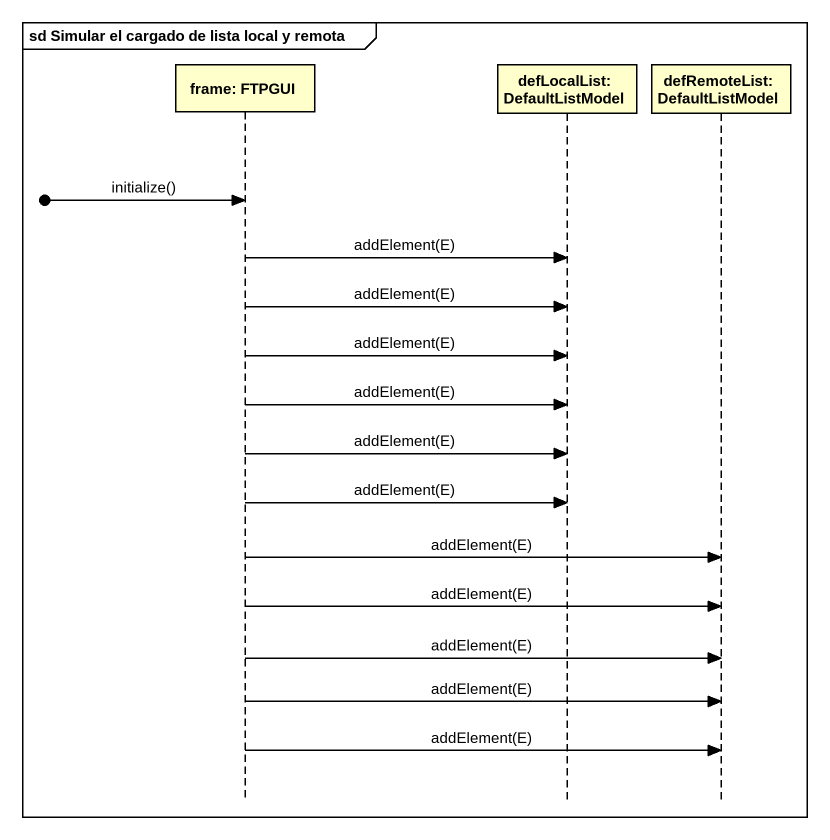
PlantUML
@startuml
mainframe sd Simular el cargado de lista local y remota
hide footbox
participant "frame: FTPGUI" as frame_FTPGUI
participant "defLocalList: DefaultListModel" as defLocalList
participant "defRemoteList: DefaultListModel" as defRemoteList

[o-> frame_FTPGUI : initialize()
frame_FTPGUI -> defLocalList : addElement(E)
frame_FTPGUI -> defLocalList : addElement(E)
frame_FTPGUI -> defLocalList : addElement(E)
frame_FTPGUI -> defLocalList : addElement(E)
frame_FTPGUI -> defLocalList : addElement(E)
frame_FTPGUI -> defLocalList : addElement(E)
frame_FTPGUI -> defRemoteList : addElement(E)
frame_FTPGUI -> defRemoteList : addElement(E)
frame_FTPGUI -> defRemoteList : addElement(E)
frame_FTPGUI -> defRemoteList : addElement(E)
frame_FTPGUI -> defRemoteList : addElement(E)
@enduml
